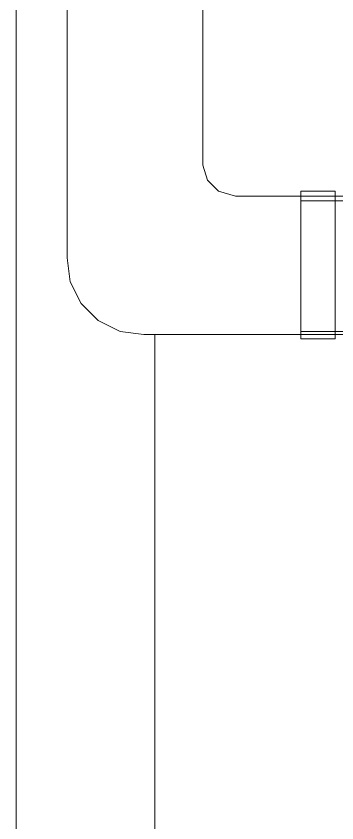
# Model space of a CAD drawing. Header units: millimetres. Extents: x 40 to 176, y -32 to 59.
# Drawn here: x 115.707 to 116.444, y -2.279 to -0.425 of the extents above; entities that cross this region are included whole.
import ezdxf

# ---------------------------------------------------------------- set-up
doc = ezdxf.new("R2010")
doc.units = ezdxf.units.MM
doc.layers.add('15 - Quadro de medição', color=6, linetype='Continuous')

msp = doc.modelspace()

# ---------------------------------------------------------------- linework, layer by layer
at = {"layer": '15 - Quadro de medição', "color": 7, "linetype": 'Continuous', "lineweight": 20, "true_color": 0x000007}
for points in [[(115.7074, -4.6712), (115.7074, 5.0936), (115.7074, 5.0936)], [(115.8248, -0.9809), (115.8248, 5.0936), (115.8248, 5.0936)], [(116.1362, -0.7672), (116.1362, 2.5333), (116.1362, 2.5333)], [(116.3611, -0.8385), (116.2117, -0.8385), (116.1726, -0.8273), (116.1474, -0.8022), (116.1362, -0.7672)], [(116.3611, -0.8273), (116.4407, -0.8273), (116.4407, -0.8273)], [(116.3611, -0.8273), (116.3611, -1.1667), (116.3611, -1.1667)], [(116.4407, -0.8273), (116.4407, -1.1667), (116.4407, -1.1667)], [(116.4798, -0.8385), (116.3611, -0.8385), (116.3611, -0.8385)], [(116.3611, -0.8496), (116.498, -0.8496), (116.498, -0.8496)], [(115.8248, -0.9809), (115.8317, -1.0354), (115.8569, -1.0857), (115.896, -1.1248), (115.9463, -1.1499), (116.0008, -1.1569)], [(116.3611, -1.1569), (116.0008, -1.1569), (116.0008, -1.1569)], [(116.0259, -4.4575), (116.0259, -1.1569), (116.0259, -1.1569)], [(116.3611, -1.1499), (116.498, -1.1499), (116.498, -1.1499)], [(116.4798, -1.1569), (116.3611, -1.1569), (116.3611, -1.1569)], [(116.3611, -1.1667), (116.4407, -1.1667), (116.4407, -1.1667)]]:
    msp.add_lwpolyline(points, dxfattribs=at)

doc.saveas('drawing.dxf')
